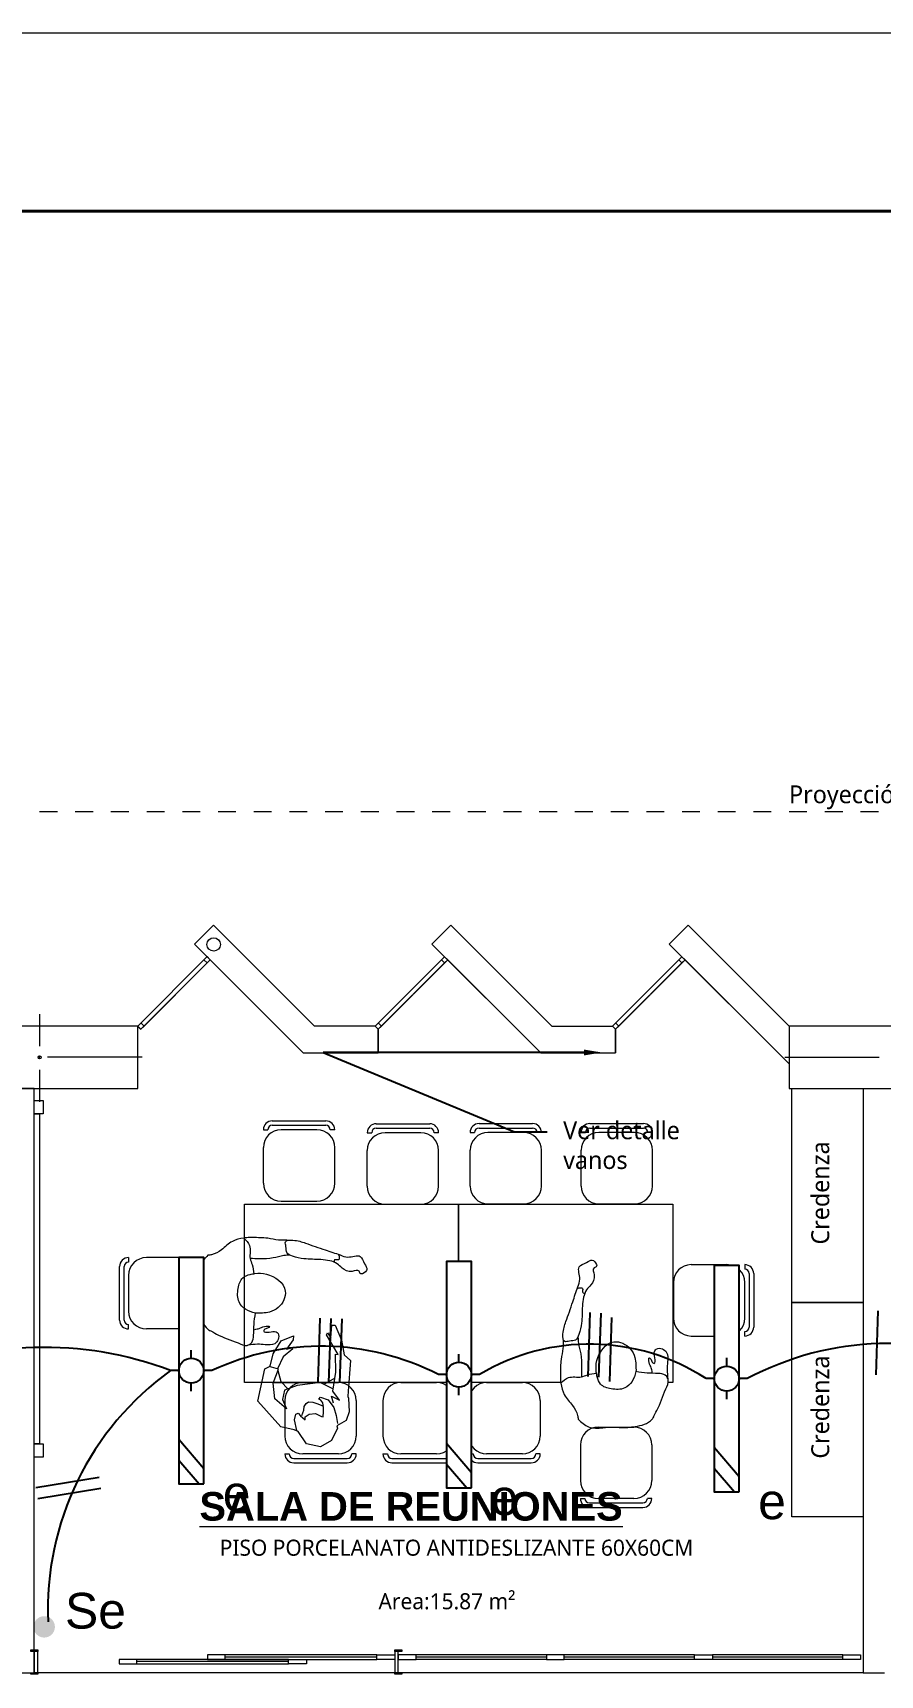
# Model space of a CAD drawing. Header units: metres. Extents: x -17 to 101, y 0 to 79.
# Drawn here: x 11.28 to 16.03, y 26.3 to 35.5 of the extents above; entities that cross this region are included whole.
import ezdxf
from ezdxf import colors
from ezdxf.entities.mleader import LeaderData, LeaderLine
from ezdxf.math import Vec2, Vec3

# ---------------------------------------------------------------- set-up
doc = ezdxf.new("R2010")
doc.units = ezdxf.units.M
doc.set_wipeout_variables(frame=1)
doc.linetypes.add('HIDDEN2', pattern=[0.1875, 0.125, -0.0625])
doc.layers.add('ALUMBRADO', color=1, linetype='Continuous', lineweight=30)
doc.layers.add('Cotas varias El', color=253, linetype='Continuous', lineweight=13)
doc.styles.add('Generales', font='trebuc.ttf', dxfattribs={"height": 0.1})
doc.styles.add('Santa Rosa 1 50', font='trebuc.ttf')
doc.styles.get("Standard").update_dxf_attribs({"font": 'arial.ttf'})

# ---------------------------------------------------------------- blocks, each defined once
blk = doc.blocks.new('ADOSADO')
at = {"color": 1, "lineweight": 25}
blk.add_wipeout([(-0.63, 0.015), (0.64, 0.015), (0.64, 0.155), (-0.63, 0.155)], dxfattribs=at).dxf.layer = 'ALUMBRADO'
at = {"layer": 'ALUMBRADO', "lineweight": 25}
for points in [[(0.005, 0.1548), (0.005, 0.2007)], [(-0.4959, 0.155), (-0.63, 0.0409)], [(-0.3794, 0.155), (-0.5438, 0.015)], [(-0.1107, 0.085), (-0.0648, 0.085)], [(0.005, -0.0307), (0.005, 0.0152)], [(0.0748, 0.085), (0.1207, 0.085)]]:
    blk.add_lwpolyline(points, dxfattribs=at)
at = {"layer": 'ALUMBRADO', "color": 1, "lineweight": 25}
blk.add_lwpolyline([(-0.63, 0.015), (0.64, 0.015), (0.64, 0.155), (-0.63, 0.155)], close=True, dxfattribs=at)
at = {"layer": 'ALUMBRADO', "lineweight": 25}
blk.add_circle((0.005, 0.085), 0.0698, dxfattribs=at)

msp = doc.modelspace()

# ---------------------------------------------------------------- hatches: boundary and pattern name
at = {"layer": 'ALUMBRADO', "lineweight": 25}
h = msp.add_hatch(color=102, dxfattribs=at)
h.dxf.hatch_style = 1
h.paths.add_polyline_path([(11.2845, 26.567, -1), (11.4045, 26.567, -1)])

# ---------------------------------------------------------------- linework, layer by layer
at = {"layer": 'ALUMBRADO', "color": 114, "lineweight": 25}
for points in [[(12.8787, 27.9381), (12.8911, 28.2968)], [(12.9401, 27.9358), (12.9525, 28.2945)], [(13.0015, 27.9337), (13.0139, 28.2924)], [(14.3917, 27.9693), (14.4041, 28.328)], [(14.453, 27.9671), (14.4654, 28.3257)], [(14.5136, 27.9425), (14.526, 28.3011)], [(16.0054, 27.9793), (16.0178, 28.338)], [(11.2983, 27.348), (11.6526, 27.4051)], [(11.3079, 27.2873), (11.6622, 27.3445)]]:
    msp.add_lwpolyline(points, dxfattribs=at)
at = {"layer": 'Cotas varias El', "linetype": 'Continuous'}
for p, q in [((11.8686, 29.934), (12.2575, 30.3229)), ((11.904, 29.934), (12.2575, 30.2875)), ((12.2575, 30.3229), (12.2398, 30.3052)), ((12.2398, 30.3052), (12.2575, 30.2875)), ((12.2575, 30.3229), (12.2752, 30.3052)), ((12.2575, 30.2875), (12.2752, 30.3052)), ((13.1986, 29.9339), (13.5875, 30.3228)), ((13.234, 29.9339), (13.5875, 30.2875)), ((13.5875, 30.3228), (13.5699, 30.3052)), ((13.5699, 30.3052), (13.5875, 30.2875)), ((13.5875, 30.3228), (13.6052, 30.3052)), ((13.5875, 30.2875), (13.6052, 30.3052)), ((14.5287, 29.9339), (14.9176, 30.3228)), ((14.564, 29.9339), (14.9176, 30.2875)), ((14.9176, 30.3228), (14.8999, 30.3052)), ((14.8999, 30.3052), (14.9176, 30.2875)), ((14.9176, 30.3228), (14.9353, 30.3052)), ((14.9176, 30.2875), (14.9353, 30.3052)), ((11.3186, 30.0005), (11.3186, 29.8205)), ((11.8855, 29.9155), (11.8679, 29.9332)), ((11.904, 29.934), (11.8863, 29.9516)), ((11.8863, 29.9163), (11.904, 29.934)), ((13.234, 29.9339), (13.2163, 29.9516)), ((13.2163, 29.9163), (13.234, 29.9339)), ((14.564, 29.9339), (14.5463, 29.9516)), ((14.5463, 29.9163), (14.564, 29.9339)), ((11.8936, 29.759), (11.3636, 29.759)), ((15.4936, 29.759), (16.0236, 29.759)), ((11.3186, 29.689), (11.3186, 29.509)), ((11.2886, 29.4422), (11.2886, 29.5172)), ((11.2886, 29.5172), (11.3386, 29.5172)), ((11.3386, 29.5172), (11.3386, 29.4422)), ((11.2886, 29.4422), (11.3186, 29.4422)), ((11.3386, 29.4422), (11.2886, 29.4422)), ((11.3186, 29.4422), (11.3186, 27.5922)), ((11.3186, 27.5922), (11.2886, 27.5922)), ((11.2886, 27.5172), (11.2886, 27.5922)), ((11.2886, 27.5922), (11.3386, 27.5922)), ((11.3386, 27.5922), (11.3386, 27.5172)), ((11.3386, 27.5172), (11.2886, 27.5172)), ((11.2886, 26.4298), (11.2886, 26.3098)), ((13.3286, 26.3098), (13.3286, 26.4298)), ((12.7136, 26.3848), (11.8636, 26.3848)), ((12.7136, 26.3723), (11.8636, 26.3723)), ((11.8636, 26.3598), (12.7136, 26.3598)), ((13.2086, 26.4098), (12.3586, 26.4098)), ((13.2086, 26.3973), (12.3586, 26.3973)), ((12.3586, 26.3848), (13.2086, 26.3848)), ((14.1586, 26.4098), (13.4286, 26.4098)), ((14.1586, 26.3973), (13.4286, 26.3973)), ((14.1586, 26.3848), (13.4286, 26.3848)), ((14.9886, 26.4098), (14.2586, 26.4098)), ((14.9886, 26.3973), (14.2586, 26.3973)), ((14.9886, 26.3848), (14.2586, 26.3848)), ((15.8186, 26.4098), (15.0886, 26.4098)), ((15.8186, 26.3973), (15.0886, 26.3973)), ((15.8186, 26.3848), (15.0886, 26.3848))]:
    msp.add_line(p, q, dxfattribs=at)
at = {"layer": 'Cotas varias El', "ltscale": 0.05}
for p, q in [((13.1986, 29.9339), (13.2163, 29.9163)), ((13.1986, 29.9339), (13.2163, 29.9163)), ((13.2163, 29.9163), (13.2163, 29.7839)), ((14.5287, 29.9339), (14.5463, 29.9163)), ((14.5287, 29.9339), (14.5463, 29.9163)), ((14.5463, 29.9163), (14.5463, 29.7839)), ((12.7964, 29.7839), (13.2163, 29.7839))]:
    msp.add_line(p, q, dxfattribs=at)
at = {"layer": 'Cotas varias El'}
for p, q in [((11.2886, 27.5172), (11.2886, 29.5172)), ((12.8928, 27.9364), (12.9639, 27.9019)), ((12.9133, 27.9264), (12.9739, 27.9618)), ((15.9336, 26.3098), (16.0536, 26.3098))]:
    msp.add_line(p, q, dxfattribs=at)
at = {"layer": 'Cotas varias El', "linetype": 'ByBlock'}
for p, q in [((12.6224, 29.4029), (12.9224, 29.4029)), ((12.6224, 29.3779), (12.9224, 29.3779)), ((13.2044, 29.3864), (13.5044, 29.3864)), ((13.2044, 29.3614), (13.5044, 29.3614)), ((13.781, 29.3876), (14.081, 29.3876)), ((13.781, 29.3626), (14.081, 29.3626)), ((14.4025, 29.3876), (14.7025, 29.3876)), ((14.4025, 29.3626), (14.7025, 29.3626)), ((12.5724, 29.3529), (12.5974, 29.3529)), ((12.8724, 29.3529), (12.6724, 29.3529)), ((12.9724, 29.3529), (12.9474, 29.3529)), ((13.1544, 29.3364), (13.1794, 29.3364)), ((13.4544, 29.3364), (13.2544, 29.3364)), ((13.5544, 29.3364), (13.5294, 29.3364)), ((13.731, 29.3376), (13.756, 29.3376)), ((14.031, 29.3376), (13.831, 29.3376)), ((14.131, 29.3376), (14.106, 29.3376)), ((14.3525, 29.3376), (14.3775, 29.3376)), ((14.6525, 29.3376), (14.4525, 29.3376)), ((14.7525, 29.3376), (14.7275, 29.3376)), ((12.5724, 29.0529), (12.5724, 29.2529)), ((12.9724, 29.0529), (12.9724, 29.2529)), ((13.1544, 29.0364), (13.1544, 29.2364)), ((13.5544, 29.0364), (13.5544, 29.2364)), ((13.731, 29.0376), (13.731, 29.2376)), ((14.131, 29.0376), (14.131, 29.2376)), ((14.3525, 29.0376), (14.3525, 29.2376)), ((14.7525, 29.0376), (14.7525, 29.2376)), ((12.6724, 28.9529), (12.8724, 28.9529)), ((13.2544, 28.9364), (13.4544, 28.9364)), ((13.831, 28.9376), (14.031, 28.9376)), ((14.4525, 28.9376), (14.6525, 28.9376)), ((11.8168, 28.6364), (11.8168, 28.6114)), ((12.1168, 28.6364), (11.9168, 28.6364)), ((11.7668, 28.2864), (11.7668, 28.5864)), ((11.7918, 28.2864), (11.7918, 28.5864)), ((11.8168, 28.5364), (11.8168, 28.3364)), ((12.2168, 28.3364), (12.2168, 28.5364)), ((14.9699, 28.597), (15.1699, 28.597)), ((15.2699, 28.597), (15.2699, 28.572)), ((15.2949, 28.547), (15.2949, 28.247)), ((15.3199, 28.547), (15.3199, 28.247)), ((14.8699, 28.497), (14.8699, 28.297)), ((15.2699, 28.297), (15.2699, 28.497)), ((11.8168, 28.2364), (11.8168, 28.2614)), ((12.1168, 28.2364), (11.9168, 28.2364)), ((14.9699, 28.197), (15.1699, 28.197)), ((15.2699, 28.197), (15.2699, 28.222)), ((12.7928, 27.9364), (12.9928, 27.9364)), ((13.3428, 27.9364), (13.5428, 27.9364)), ((13.8237, 27.9364), (14.0237, 27.9364)), ((12.6928, 27.8364), (12.6928, 27.6364)), ((13.0928, 27.8364), (13.0928, 27.6364)), ((13.2428, 27.8364), (13.2428, 27.6364)), ((13.6428, 27.8364), (13.6428, 27.6364)), ((13.7237, 27.8364), (13.7237, 27.6364)), ((14.1237, 27.8364), (14.1237, 27.6364)), ((14.4491, 27.6864), (14.6491, 27.6864)), ((12.6928, 27.5364), (12.7178, 27.5364)), ((12.9928, 27.5364), (12.7928, 27.5364)), ((13.0928, 27.5364), (13.0678, 27.5364)), ((13.2428, 27.5364), (13.2678, 27.5364)), ((13.5428, 27.5364), (13.3428, 27.5364)), ((13.6428, 27.5364), (13.6178, 27.5364)), ((13.7237, 27.5364), (13.7487, 27.5364)), ((14.0237, 27.5364), (13.8237, 27.5364)), ((14.1237, 27.5364), (14.0987, 27.5364)), ((14.3491, 27.5864), (14.3491, 27.3864)), ((14.7491, 27.5864), (14.7491, 27.3864)), ((12.7428, 27.5114), (13.0428, 27.5114)), ((12.7428, 27.4864), (13.0428, 27.4864)), ((13.2928, 27.5114), (13.5928, 27.5114)), ((13.2928, 27.4864), (13.5928, 27.4864)), ((13.7737, 27.5114), (14.0737, 27.5114)), ((13.7737, 27.4864), (14.0737, 27.4864)), ((14.3491, 27.2864), (14.3741, 27.2864)), ((14.3991, 27.2614), (14.6991, 27.2614)), ((14.6491, 27.2864), (14.4491, 27.2864)), ((14.7491, 27.2864), (14.7241, 27.2864)), ((14.3991, 27.2364), (14.6991, 27.2364))]:
    msp.add_line(p, q, dxfattribs=at)
at = {"layer": 'Cotas varias El'}
for points in [[(0, 35.5), (50.1, 35.5), (50.1, 0), (0, 0), (0, 35.5)], [(15.9336, 29.5839), (15.9336, 26.3098), (11.2886, 26.3098), (11.2886, 29.584), (11.8686, 29.584), (11.8686, 29.9339), (11.8863, 29.9162), (12.2752, 30.3051), (12.7964, 29.7839), (13.2163, 29.7839), (13.2163, 29.9162), (13.6052, 30.3051), (14.1264, 29.7839), (14.5463, 29.7839), (14.5463, 29.9162), (14.9352, 30.3051), (15.5186, 29.7218), (15.5186, 29.5839), (15.9336, 29.5839)], [(15.5336, 28.384), (15.5336, 29.584), (15.9336, 29.584), (15.9336, 28.384), (15.5336, 28.384)], [(15.9336, 29.584), (15.9336, 26.3098)], [(11.2886, 27.5922), (11.2886, 29.5172), (11.2886, 29.5172)], [(12.4668, 27.9364), (12.4668, 28.9364), (13.6668, 28.9364), (13.6668, 27.9364), (12.4668, 27.9364)], [(13.6668, 27.9364), (13.6668, 28.9364), (14.8668, 28.9364), (14.8668, 27.9364), (14.8411, 27.9364)], [(15.5336, 27.184), (15.5336, 28.384), (15.9336, 28.384), (15.9336, 27.184), (15.5336, 27.184)], [(12.9659, 27.8205), (12.9541, 27.8598), (12.9986, 27.838), (12.9615, 27.888), (12.9793, 27.9938), (12.9758, 28.0952), (12.9913, 28.0932), (12.9257, 28.2029), (12.931, 28.2156), (12.9514, 28.1861), (12.9561, 28.2572), (12.9745, 28.2584), (13.0107, 28.1745), (13.0253, 28.0923), (13.0612, 28.0607), (13.0478, 27.8874), (13.0453, 27.8572), (13.0493, 27.8495), (13.0537, 27.7713), (13.0363, 27.7235), (12.9841, 27.6931), (12.9885, 27.6801), (12.9537, 27.6106), (12.8928, 27.5758), (12.8145, 27.5932), (12.7667, 27.6627), (12.745, 27.6714), (12.6699, 27.6889), (12.5406, 27.8321), (12.58, 28.0124), (12.6102, 28.0277), (12.627, 28.0972), (12.6719, 28.1705), (12.7421, 28.1989), (12.7391, 28.175), (12.7015, 28.1239), (12.7319, 28.1316), (12.7383, 28.1258), (12.6834, 28.0812), (12.651, 28.0123)], [(12.8928, 27.9364), (12.7624, 27.919), (12.6902, 27.893), (12.6798, 27.8408), (12.7015, 27.7887), (12.6363, 27.8452), (12.6276, 27.9321), (12.658, 28.0103), (12.6055, 28.0253)], [(12.7104, 27.9003), (12.6731, 27.9394), (12.6549, 28.0022)], [(12.6293, 27.9364), (12.9928, 27.9364)], [(14.2434, 27.9364), (13.6668, 27.9364)], [(12.7601, 27.6681), (12.7466, 27.7279), (12.7541, 27.7593), (12.7675, 27.7638), (12.781, 27.7489), (12.8064, 27.7264), (12.8064, 27.7444), (12.8288, 27.7593), (12.8647, 27.7623), (12.8991, 27.7459), (12.9081, 27.7444), (12.9096, 27.7728), (12.9096, 27.7937), (12.9066, 27.8221), (12.8946, 27.8371), (12.8826, 27.8431), (12.8931, 27.8535), (12.935, 27.8401), (12.9679, 27.7967), (12.9813, 27.7519), (12.988, 27.7063)], [(12.7885, 27.7519), (12.7989, 27.7818), (12.8019, 27.8027), (12.8124, 27.8191), (12.8258, 27.8281), (12.8498, 27.8266), (12.8782, 27.8176), (12.9096, 27.8042)]]:
    msp.add_lwpolyline(points, dxfattribs=at)
at = {"layer": 'Cotas varias El', "lineweight": 40}
msp.add_lwpolyline([(1, 34.5), (49.1, 34.5), (49.1, 1), (1, 1)], close=True, dxfattribs=at)
at = {"layer": 'Cotas varias El', "linetype": 'HIDDEN2', "ltscale": 0.5}
msp.add_lwpolyline([(35.2186, 29.9339), (35.2186, 31.1339), (6.4186, 31.1339), (6.4186, 29.9339)], dxfattribs=at)
at = {"layer": 'Cotas varias El', "ltscale": 0.05}
for points in [[(12.2929, 30.4996), (12.1868, 30.3935)], [(12.8586, 29.9339), (12.2929, 30.4996)], [(13.6229, 30.4996), (13.5168, 30.3935)], [(14.1886, 29.9339), (13.6229, 30.4996)], [(14.9529, 30.4996), (14.8469, 30.3935)], [(15.5186, 29.9339), (14.9529, 30.4996)], [(12.1868, 30.3935), (12.7964, 29.7839)], [(13.5168, 30.3935), (14.1265, 29.7839)], [(14.8469, 30.3935), (15.5186, 29.7218)], [(13.0286, 29.9339), (12.8586, 29.9339)], [(13.1986, 29.9339), (13.0286, 29.9339)], [(14.1886, 29.9339), (14.5287, 29.9339)], [(14.1265, 29.7839), (14.5463, 29.7839)]]:
    msp.add_lwpolyline(points, dxfattribs=at)
at = {"layer": 'Cotas varias El', "linetype": 'Continuous'}
for points in [[(10.7686, 29.584), (11.8686, 29.584), (11.8686, 29.934), (10.7686, 29.934)], [(15.5186, 29.584), (16.6186, 29.584), (16.6186, 29.934), (15.5186, 29.934)], [(11.2686, 26.4298), (11.2686, 26.4378), (11.3086, 26.4378), (11.3086, 26.4298)], [(11.2886, 26.4298), (11.2886, 26.3098), (11.3086, 26.3098), (11.3086, 26.4298)], [(13.3486, 26.4378), (13.3486, 26.4298), (13.3086, 26.4298), (13.3086, 26.4378)], [(13.3286, 26.3098), (13.3286, 26.4298), (13.3086, 26.4298), (13.3086, 26.3098)], [(11.7636, 26.3598), (11.8636, 26.3598), (11.8636, 26.3848), (11.7636, 26.3848)], [(12.2586, 26.3848), (12.3586, 26.3848), (12.3586, 26.4098), (12.2586, 26.4098)], [(12.8136, 26.3598), (12.7136, 26.3598), (12.7136, 26.3848), (12.8136, 26.3848)], [(13.3086, 26.3848), (13.2086, 26.3848), (13.2086, 26.4098), (13.3086, 26.4098)], [(13.3286, 26.3848), (13.4286, 26.3848), (13.4286, 26.4098), (13.3286, 26.4098)], [(14.1586, 26.3848), (14.2586, 26.3848), (14.2586, 26.4098), (14.1586, 26.4098)], [(15.0886, 26.3848), (14.9886, 26.3848), (14.9886, 26.4098), (15.0886, 26.4098)], [(15.9186, 26.3848), (15.8186, 26.3848), (15.8186, 26.4098), (15.9186, 26.4098)], [(11.2686, 26.3018), (11.2686, 26.3098), (11.3086, 26.3098), (11.3086, 26.3018)], [(13.3486, 26.3098), (13.3486, 26.3018), (13.3086, 26.3018), (13.3086, 26.3098)]]:
    msp.add_lwpolyline(points, close=True, dxfattribs=at)
at = {"layer": 'Cotas varias El'}
msp.add_lwpolyline([(11.1686, 26.3098), (11.2886, 26.3098), (11.2886, 29.584), (11.1686, 29.584)], close=True, dxfattribs=at)
msp.add_circle((12.2941, 30.3915), 0.0375, dxfattribs=at)
at = {"layer": 'Cotas varias El', "linetype": 'Continuous'}
msp.add_circle((11.3186, 29.759), 0.00871, dxfattribs=at)
at = {"layer": 'Cotas varias El', "linetype": 'ByBlock'}
for centre, radius, start, end in [((12.6224, 29.3529), 0.05, 90, 180), ((12.6224, 29.3529), 0.025, 90, 180), ((12.9224, 29.3529), 0.05, 0, 90), ((12.9224, 29.3529), 0.025, 0, 90), ((13.2044, 29.3364), 0.05, 90, 180), ((13.2044, 29.3364), 0.025, 90, 180), ((13.5044, 29.3364), 0.05, 0, 90), ((13.5044, 29.3364), 0.025, 0, 90), ((13.781, 29.3376), 0.05, 90, 180), ((13.781, 29.3376), 0.025, 90, 180), ((14.081, 29.3376), 0.05, 0, 90), ((14.081, 29.3376), 0.025, 0, 90), ((14.4025, 29.3376), 0.05, 90, 180), ((14.4025, 29.3376), 0.025, 90, 180), ((14.7025, 29.3376), 0.05, 0, 90), ((14.7025, 29.3376), 0.025, 0, 90), ((12.6724, 29.2529), 0.1, 90, 180), ((12.8724, 29.2529), 0.1, 0, 90), ((13.2544, 29.2364), 0.1, 90, 180), ((13.4544, 29.2364), 0.1, 0, 90), ((13.831, 29.2376), 0.1, 90, 180), ((14.031, 29.2376), 0.1, 0, 90), ((14.4525, 29.2376), 0.1, 90, 180), ((14.6525, 29.2376), 0.1, 0, 90), ((12.6724, 29.0529), 0.1, 180, 270), ((12.8724, 29.0529), 0.1, 270, 0), ((13.2544, 29.0364), 0.1, 180, 270), ((13.4544, 29.0364), 0.1, 270, 0), ((13.831, 29.0376), 0.1, 180, 270), ((14.031, 29.0376), 0.1, 270, 0), ((14.4525, 29.0376), 0.1, 180, 270), ((14.6525, 29.0376), 0.1, 270, 0), ((11.8168, 28.5864), 0.05, 90, 180), ((11.9168, 28.5364), 0.1, 90, 180), ((12.1168, 28.5364), 0.1, 0, 90), ((11.8168, 28.5864), 0.025, 90, 180), ((14.9699, 28.497), 0.1, 90, 180), ((15.1699, 28.497), 0.1, 0, 90), ((15.2699, 28.547), 0.05, 0, 90), ((15.2699, 28.547), 0.025, 0, 90), ((11.8168, 28.2864), 0.05, 180, 270), ((11.8168, 28.2864), 0.025, 180, 270), ((11.9168, 28.3364), 0.1, 180, 270), ((12.1168, 28.3364), 0.1, 270, 0), ((14.9699, 28.297), 0.1, 180, 270), ((15.1699, 28.297), 0.1, 270, 0), ((15.2699, 28.247), 0.05, 270, 0), ((15.2699, 28.247), 0.025, 270, 0), ((12.7928, 27.8364), 0.1, 90, 180), ((12.9928, 27.8364), 0.1, 0, 90), ((13.3428, 27.8364), 0.1, 90, 180), ((13.5428, 27.8364), 0.1, 0, 90), ((13.8237, 27.8364), 0.1, 90, 180), ((14.0237, 27.8364), 0.1, 0, 90), ((12.7928, 27.6364), 0.1, 180, 270), ((12.9928, 27.6364), 0.1, 270, 0), ((13.3428, 27.6364), 0.1, 180, 270), ((13.5428, 27.6364), 0.1, 270, 0), ((13.8237, 27.6364), 0.1, 180, 270), ((14.0237, 27.6364), 0.1, 270, 0), ((14.4491, 27.5864), 0.1, 90, 180), ((14.6491, 27.5864), 0.1, 0, 90), ((12.7428, 27.5364), 0.05, 180, 270), ((12.7428, 27.5364), 0.025, 180, 270), ((13.0428, 27.5364), 0.05, 270, 0), ((13.0428, 27.5364), 0.025, 270, 0), ((13.2928, 27.5364), 0.05, 180, 270), ((13.2928, 27.5364), 0.025, 180, 270), ((13.5928, 27.5364), 0.05, 270, 0), ((13.5928, 27.5364), 0.025, 270, 0), ((13.7737, 27.5364), 0.05, 180, 270), ((13.7737, 27.5364), 0.025, 180, 270), ((14.0737, 27.5364), 0.05, 270, 0), ((14.0737, 27.5364), 0.025, 270, 0), ((14.4491, 27.3864), 0.1, 180, 270), ((14.6491, 27.3864), 0.1, 270, 0), ((14.3991, 27.2864), 0.05, 180, 270), ((14.3991, 27.2864), 0.025, 180, 270), ((14.6991, 27.2864), 0.05, 270, 0), ((14.6991, 27.2864), 0.025, 270, 0)]:
    msp.add_arc(centre, radius, start, end, dxfattribs=at)
at = {"layer": 'Cotas varias El'}
for points, knots in [([(12.463, 28.7461), (12.4407, 28.7417), (12.3923, 28.7323), (12.3442, 28.6805), (12.296, 28.6537), (12.2691, 28.65), (12.2622, 28.6495)], [0, 0, 0, 0, 0.0675708, 0.1464024, 0.2086774, 0.2298638, 0.2298638, 0.2298638, 0.2298638]), ([(12.9938, 28.6544), (12.998, 28.64), (13.0037, 28.617), (12.9681, 28.629), (12.9677, 28.6172), (12.9687, 28.6113)], [0.00285681, 0.00285681, 0.00285681, 0.00285681, 0.03466098, 0.05696233, 0.07230833, 0.07230833, 0.07230833, 0.07230833]), ([(14.3311, 28.4634), (14.3456, 28.4676), (14.3685, 28.4733), (14.3565, 28.4377), (14.3683, 28.4373), (14.3742, 28.4383)], [0.00285681, 0.00285681, 0.00285681, 0.00285681, 0.03466098, 0.05696233, 0.07230833, 0.07230833, 0.07230833, 0.07230833]), ([(12.2681, 28.2297), (12.2828, 28.2252), (12.3342, 28.1897), (12.4055, 28.1731), (12.4741, 28.136), (12.5145, 28.1607), (12.5187, 28.2085), (12.5185, 28.2626), (12.5249, 28.3041), (12.5281, 28.325)], [1.0081381, 1.0081381, 1.0081381, 1.0081381, 1.0565961, 1.1886184, 1.2412823, 1.2729126, 1.3141219, 1.3774716, 1.4413612, 1.4413612, 1.4413612, 1.4413612]), ([(14.7559, 27.7377), (14.7603, 27.7524), (14.7958, 27.8038), (14.8124, 27.8751), (14.8496, 27.9437), (14.8249, 27.9841), (14.777, 27.9883), (14.7229, 27.9881), (14.6814, 27.9945), (14.6605, 27.9977)], [1.0081381, 1.0081381, 1.0081381, 1.0081381, 1.0565961, 1.1886184, 1.2412823, 1.2729126, 1.3141219, 1.3774716, 1.4413612, 1.4413612, 1.4413612, 1.4413612]), ([(14.2395, 27.9326), (14.2438, 27.9103), (14.2532, 27.8619), (14.305, 27.8138), (14.3318, 27.7656), (14.3355, 27.7387), (14.336, 27.7318)], [0, 0, 0, 0, 0.0675708, 0.1464024, 0.2086774, 0.2298638, 0.2298638, 0.2298638, 0.2298638])]:
    msp.add_open_spline(points, degree=3, knots=knots, dxfattribs=at)
for points in [[(12.7056, 28.7337), (12.6575, 28.7347), (12.5967, 28.7445), (12.5129, 28.7486), (12.479, 28.7481), (12.463, 28.7461)], [(12.463, 28.7461), (12.494, 28.7038), (12.4981, 28.6682), (12.4986, 28.6308), (12.5098, 28.5972), (12.5183, 28.5463)], [(13.1286, 28.5457), (13.1526, 28.5704), (13.14, 28.6019), (13.1149, 28.643), (13.0466, 28.6396), (13.0025, 28.6511), (12.9191, 28.6792), (12.8086, 28.7174), (12.7376, 28.7341), (12.6962, 28.7246), (12.699, 28.6978), (12.7044, 28.6642), (12.7354, 28.6451), (12.7998, 28.63), (12.8954, 28.6251), (12.9443, 28.6185), (12.9861, 28.6021), (13.0134, 28.5781), (13.0698, 28.5594), (13.1088, 28.56), (13.1188, 28.5455), (13.1286, 28.5457)], [(12.2622, 28.6495), (12.2184, 28.5911), (12.2132, 28.5105), (12.2175, 28.4523), (12.2149, 28.4093), (12.2204, 28.33), (12.2604, 28.2356), (12.2748, 28.2251)], [(12.7211, 28.6502), (12.6873, 28.6479), (12.6269, 28.6345), (12.5521, 28.6299), (12.4986, 28.6308)], [(14.4399, 28.5982), (14.4151, 28.6222), (14.3836, 28.6096), (14.3425, 28.5845), (14.3459, 28.5162), (14.3344, 28.4721), (14.3064, 28.3887), (14.2681, 28.2782), (14.2514, 28.2072), (14.2609, 28.1658), (14.2877, 28.1686), (14.3213, 28.174), (14.3405, 28.205), (14.3555, 28.2694), (14.3604, 28.3651), (14.367, 28.4139), (14.3834, 28.4557), (14.4074, 28.483), (14.4261, 28.5394), (14.4255, 28.5785), (14.44, 28.5884), (14.4399, 28.5982)], [(12.5281, 28.325), (12.6064, 28.3315), (12.6557, 28.357), (12.6951, 28.4485), (12.5894, 28.5445), (12.5255, 28.5473), (12.4978, 28.5422), (12.4574, 28.5234), (12.4316, 28.4642), (12.4363, 28.3878), (12.4725, 28.3473), (12.5281, 28.325)], [(12.5241, 28.2342), (12.549, 28.2399), (12.5791, 28.251), (12.6059, 28.2496), (12.5953, 28.2406), (12.5776, 28.2314), (12.5742, 28.2242), (12.6046, 28.2193), (12.6438, 28.2199), (12.6546, 28.2112), (12.6551, 28.1773), (12.6358, 28.1539), (12.5825, 28.1478), (12.5396, 28.1507), (12.4862, 28.1463)], [(14.2519, 28.1752), (14.2508, 28.1271), (14.241, 28.0663), (14.2369, 27.9825), (14.2374, 27.9486), (14.2395, 27.9326)], [(14.3353, 28.1907), (14.3376, 28.1569), (14.351, 28.0965), (14.3557, 28.0217), (14.3547, 27.9682)], [(14.6605, 27.9977), (14.654, 28.076), (14.6285, 28.1253), (14.537, 28.1647), (14.4411, 28.059), (14.4382, 27.9951), (14.4433, 27.9674), (14.4621, 27.927), (14.5213, 27.9012), (14.5978, 27.9059), (14.6382, 27.9421), (14.6605, 27.9977)], [(14.7514, 27.9937), (14.7457, 28.0186), (14.7345, 28.0487), (14.7359, 28.0755), (14.745, 28.0649), (14.7541, 28.0472), (14.7613, 28.0438), (14.7662, 28.0742), (14.7656, 28.1134), (14.7744, 28.1242), (14.8082, 28.1247), (14.8316, 28.1054), (14.8378, 28.0521), (14.8348, 28.0092), (14.8392, 27.9558)], [(14.2395, 27.9326), (14.2817, 27.9636), (14.3173, 27.9677), (14.3547, 27.9682), (14.3883, 27.9794), (14.4392, 27.9879)], [(14.336, 27.7318), (14.3944, 27.688), (14.475, 27.6829), (14.5332, 27.6871), (14.5762, 27.6845), (14.6555, 27.69), (14.75, 27.73), (14.7604, 27.7444)]]:
    msp.add_spline(points, degree=3, dxfattribs=at)
at = {"layer": 'Cotas varias El', "linetype": 'Continuous'}
msp.add_point((11.3186, 29.759), dxfattribs=at)

# ---------------------------------------------------------------- texts
at = {"layer": 'ALUMBRADO', "color": 102, "lineweight": 25}
for p in [(12.345, 27.2154, 6632.0928), (13.845, 27.193, 6632.0928), (15.345, 27.1706, 6632.0928)]:
    msp.add_text('e', height=0.2, rotation=0.02151, dxfattribs=at).set_placement(p)
msp.add_text('Se', height=0.2, dxfattribs=at).set_placement((11.4608, 26.5575))
at = {"layer": 'Cotas varias El', "insert": (15.5185, 31.2826), "char_height": 0.115, "attachment_point": 1, "style": 'Generales'}
msp.add_mtext('{\\H0.86957x;Proyección techo} ', dxfattribs=at)
at = {"layer": 'Cotas varias El', "char_height": 0.1, "attachment_point": 3, "rotation": 90, "style": 'Generales'}
for insert in [(15.643, 29.2877), (15.643, 28.0877)]:
    msp.add_mtext_dynamic_manual_height_columns('Credenza ', width=0.115, gutter_width=1, heights=[0.1165], dxfattribs=dict(at, insert=insert))
at = {"layer": 'Cotas varias El', "insert": (10.6831, 27.3224), "char_height": 0.209, "attachment_point": 1, "style": 'Santa Rosa 1 50'}
msp.add_mtext_dynamic_manual_height_columns('\\pi1.5311;{\\fSwis721 Ex BT|b1|i0|c0|p34;\\H0.76555x;\\LSALA DE REUNIONES\\P\\pi1.6448;\\fTrebuchet MS|b0|i0|c0|p34;\\H0.5625x;\\lPISO PORCELANATO ANTIDESLIZANTE 60X60CM\\P\\pi2.9295;\\P\\pi2.5345;Area:15.87 m²}', width=5.859027, gutter_width=1, heights=[0], dxfattribs=at)

# ---------------------------------------------------------------- leaders
at = {"layer": 'Cotas varias El'}
ml = msp.add_multileader_mtext('Standard', dxfattribs=at)
ml.set_content('{\\H0.86957x;Ver detalle\\Pvanos} ', color=256, style='Generales')
ml.set_leader_properties()
ml.build(insert=Vec2(0, 0))
ml.multileader.update_dxf_attribs({"text_right_attachment_type": 6, "dogleg_length": 0.36, "arrow_head_size": 0.1})
ctx = ml.context
ctx.base_point, ctx.char_height, ctx.arrow_head_size, ctx.landing_gap_size, ctx.plane_origin = Vec3(14.1625, 29.3417), 0.115, 0.1, 0.09, Vec3(13.463, 29.9193)
ctx.right_attachment = 6
notes = []
notes.append((ctx, [(0, (1, 1, 0), (13.9799, 29.3417), (1, 0), 0.1826, [(1, [(14.469, 29.7859), (12.9068, 29.7859)], 0, [])])]))
ctx.mtext.insert, ctx.mtext.flow_direction = Vec3(14.2525, 29.3998), 5
for ctx, leaders in notes:
    for number, flags, end, landing, length, lines in leaders:
        leader = LeaderData()
        leader.index, (leader.has_last_leader_line, leader.has_dogleg_vector, leader.attachment_direction) = number, flags
        leader.last_leader_point, leader.dogleg_vector, leader.dogleg_length = Vec3(end), Vec3(landing), length
        for number, points, colour, breaks in lines:
            line = LeaderLine()
            line.index, line.vertices, line.color, line.breaks = number, Vec3.list(points), colors.encode_raw_color(colour), breaks
            leader.lines.append(line)
        ctx.leaders.append(leader)

# ---------------------------------------------------------------- next in the draw order: block references
at = {"layer": 'ALUMBRADO', "lineweight": 25, "rotation": 90}
for p in [(12.2536, 27.9979), (15.2536, 27.9531)]:
    msp.add_blockref('ADOSADO', p, dxfattribs=at)

# ---------------------------------------------------------------- next in the draw order: linework, layer by layer
at = {"layer": 'ALUMBRADO', "lineweight": 25}
for centre, radius, start, end in [((11.3474, 26.1578), 1.9754, 69.07597, 114.30671), ((12.8959, 26.705), 1.4348, 62.74702, 115.22792), ((14.4007, 26.9544), 1.197, 56.98426, 120.99068), ((16.0764, 26.4702), 1.6856, 65.40921, 118.03007), ((13.0098, 26.665), 1.6449, 125.57291, 182.4598)]:
    msp.add_arc(centre, radius, start, end, dxfattribs=at)

# ---------------------------------------------------------------- next in the draw order: block references
at = {"layer": 'ALUMBRADO', "lineweight": 25, "rotation": 90}
msp.add_blockref('ADOSADO', (13.7536, 27.9755), dxfattribs=at)

doc.saveas('drawing.dxf')
